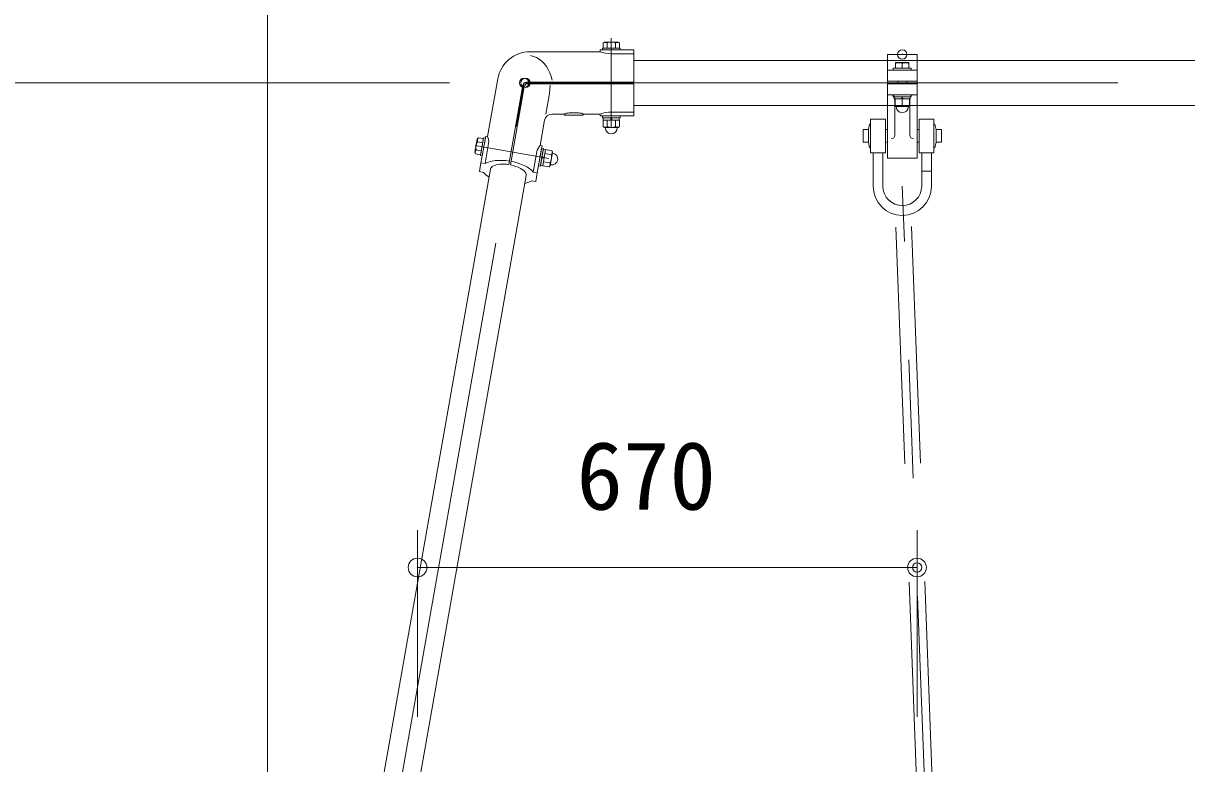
# Model space of a CAD drawing. Units: millimetres, scale not verified. Extents: x 0 to 420, y 0 to 297.
# Drawn here: x 36.69 to 67.88, y 94.01 to 113.87 of the extents above; entities that cross this region are included whole.
import ezdxf
from ezdxf.enums import TextEntityAlignment as Align

# ---------------------------------------------------------------- set-up
doc = ezdxf.new("R2010")
doc.units = ezdxf.units.MM
doc.header["$LTSCALE"] = 0.5
doc.header["$PDMODE"] = 32
doc.header["$PDSIZE"] = 0.25
doc.linetypes.add('USER1', pattern=[50.8, 31.75, -6.35, 6.35, -6.35])
doc.linetypes.add('USER2', pattern=[19.05, 12.7, -6.35])
doc.layers.add('LY_5', color=2, linetype='Continuous', lineweight=18)
doc.layers.add('LY_6', color=7, linetype='Continuous', lineweight=0)
doc.styles.add('ＭＳ ゴシック', font='')
doc.styles.get('ＭＳ ゴシック').set_extended_font_data('MS Gothic')

# ---------------------------------------------------------------- blocks, each defined once
blk = doc.blocks.new('-022-_DOTBLANK')
at = {"color": 7, "linetype": 'Continuous', "lineweight": 0}
blk.add_line((-0.5, 0), (-1, 0), dxfattribs=at)
blk.add_circle((0, 0), 0.5, dxfattribs=at)

msp = doc.modelspace()

# ---------------------------------------------------------------- linework, layer by layer
at = {"layer": 'LY_5'}
for p, q in [((52.2306, 113.34), (52.27, 113.3627)), ((52.2306, 113.2027), (52.2306, 113.34)), ((52.27, 113.3627), (52.63, 113.3627)), ((52.3403, 113.2027), (52.3403, 113.34)), ((52.5597, 113.2027), (52.5597, 113.34)), ((52.6694, 113.34), (52.63, 113.3627)), ((52.6694, 113.2027), (52.6694, 113.34)), ((50.3658, 112.9805), (50.2871, 113.0001)), ((50.4417, 112.9501), (50.3658, 112.9805)), ((50.5176, 112.9066), (50.4417, 112.9501)), ((50.5884, 112.852), (50.5176, 112.9066)), ((52.21, 113.1527), (52.21, 113.2027)), ((52.21, 113.2027), (52.69, 113.2027)), ((52.21, 113.1527), (52.69, 113.1527)), ((52.2306, 113.2027), (52.6694, 113.2027)), ((53.0496, 113.05), (52.45, 113.05)), ((52.69, 113.2027), (52.69, 113.1527)), ((59.85, 113.0327), (59.85, 110.2477)), ((59.85, 113.0327), (60.65, 113.0327)), ((60.65, 113.0327), (60.65, 110.2477)), ((50.6533, 112.7869), (50.5884, 112.852)), ((50.7113, 112.7122), (50.6533, 112.7869)), ((50.7618, 112.6289), (50.7113, 112.7122)), ((50.8042, 112.5379), (50.7618, 112.6289)), ((59.85, 112.6127), (60.65, 112.6127)), ((60.01, 112.6127), (60.01, 112.6627)), ((60.01, 112.6627), (60.49, 112.6627)), ((60.01, 112.6127), (60.49, 112.6127)), ((60.07, 112.8027), (60.08, 112.8127)), ((60.07, 112.8027), (60.07, 112.6627)), ((60.43, 112.6627), (60.07, 112.6627)), ((60.42, 112.8127), (60.08, 112.8127)), ((60.25, 112.6627), (60.25, 112.79)), ((60.43, 112.8027), (60.42, 112.8127)), ((60.43, 112.8027), (60.43, 112.6627)), ((60.49, 112.6627), (60.49, 112.6127)), ((53.05, 112.2877), (50.1794, 112.2877)), ((50.8379, 112.4404), (50.8042, 112.5379)), ((50.8624, 112.3377), (50.8379, 112.4404)), ((59.85, 112.3127), (60.65, 112.3127)), ((50.0809, 112.2051), (49.7061, 110.0794)), ((50.1165, 112.1651), (49.7474, 110.0721)), ((53.05, 112.2477), (50.215, 112.2477)), ((50.79, 111.9826), (50.6931, 111.4327)), ((50.79, 111.9826), (50.8048, 112.095)), ((50.8048, 112.095), (50.8095, 112.2077)), ((59.85, 112.2477), (60.65, 112.2477)), ((59.85, 111.9477), (60.65, 111.9477)), ((60.01, 111.8977), (60.01, 111.9477)), ((60.01, 111.9477), (60.49, 111.9477)), ((60.01, 111.8977), (60.49, 111.8977)), ((60.035, 111.8977), (60.035, 111.8377)), ((60.035, 111.8977), (60.465, 111.8977)), ((60.035, 111.8377), (60.465, 111.8377)), ((60.05, 111.8477), (60.05, 110.8694)), ((60.06, 111.8377), (60.44, 111.8377)), ((60.06, 111.8377), (60.06, 111.6435)), ((60.2467, 111.8377), (60.2306, 111.8977)), ((60.25, 111.8377), (60.25, 111.6604)), ((60.2694, 111.8377), (60.2533, 111.8977)), ((60.44, 111.8377), (60.44, 111.6435)), ((60.45, 111.8477), (60.45, 110.8694)), ((60.465, 111.8977), (60.465, 111.8377)), ((60.49, 111.9477), (60.49, 111.8977)), ((51.2021, 111.4374), (51.2, 111.4327)), ((51.2085, 111.4421), (51.2021, 111.4374)), ((51.219, 111.4466), (51.2085, 111.4421)), ((51.2335, 111.4508), (51.219, 111.4466)), ((51.2517, 111.4548), (51.2335, 111.4508)), ((51.2732, 111.4583), (51.2517, 111.4548)), ((51.2978, 111.4615), (51.2732, 111.4583)), ((51.325, 111.4641), (51.2978, 111.4615)), ((51.3543, 111.4662), (51.325, 111.4641)), ((51.3853, 111.4677), (51.3543, 111.4662)), ((51.4174, 111.4686), (51.3853, 111.4677)), ((51.45, 111.469), (51.4174, 111.4686)), ((51.4826, 111.4686), (51.45, 111.469)), ((51.5147, 111.4677), (51.4826, 111.4686)), ((51.5457, 111.4662), (51.5147, 111.4677)), ((51.575, 111.4641), (51.5457, 111.4662)), ((51.6022, 111.4615), (51.575, 111.4641)), ((51.6268, 111.4583), (51.6022, 111.4615)), ((51.6483, 111.4548), (51.6268, 111.4583)), ((51.6665, 111.4508), (51.6483, 111.4548)), ((51.681, 111.4466), (51.6665, 111.4508)), ((51.6915, 111.4421), (51.681, 111.4466)), ((51.6979, 111.4374), (51.6915, 111.4421)), ((51.7, 111.4327), (51.6979, 111.4374)), ((52.21, 111.3327), (52.21, 111.3827)), ((52.21, 111.3827), (52.69, 111.3827)), ((53.0496, 111.4854), (52.45, 111.4854)), ((52.69, 111.3827), (52.69, 111.3327)), ((60.06, 111.6435), (60.07, 111.6377)), ((60.07, 111.6377), (60.43, 111.6377)), ((60.09, 111.6277), (60.09, 111.6377)), ((60.41, 111.6277), (60.41, 111.6377)), ((60.44, 111.6435), (60.43, 111.6377)), ((52.21, 111.3327), (52.69, 111.3327)), ((52.2306, 111.2727), (52.2306, 111.0954)), ((52.2306, 111.2727), (52.6694, 111.2727)), ((52.2306, 111.0954), (52.27, 111.0727)), ((52.235, 111.3327), (52.235, 111.2727)), ((52.665, 111.3327), (52.235, 111.3327)), ((52.665, 111.2727), (52.235, 111.2727)), ((52.27, 111.0727), (52.63, 111.0727)), ((52.29, 111.0627), (52.29, 111.0727)), ((52.3403, 111.2727), (52.3403, 111.0954)), ((52.4466, 111.2727), (52.4306, 111.3327)), ((52.4694, 111.2727), (52.4533, 111.3327)), ((52.5597, 111.2727), (52.5597, 111.0954)), ((52.61, 111.0627), (52.61, 111.0727)), ((52.6694, 111.0954), (52.63, 111.0727)), ((52.665, 111.3327), (52.665, 111.2727)), ((52.6694, 111.2727), (52.6694, 111.0954)), ((59.3448, 111.0173), (59.3755, 111.1647)), ((59.3755, 111.1647), (59.4, 111.1596)), ((59.4, 111.2977), (59.4, 110.3977)), ((59.4, 111.2977), (59.8, 111.2977)), ((59.4, 111.1596), (59.4, 110.5357)), ((59.8, 111.2977), (59.8, 110.3977)), ((60.7, 111.2977), (60.7, 110.3977)), ((61.1, 111.2977), (60.7, 111.2977)), ((61.1, 111.2977), (61.1, 110.3977)), ((61.1245, 111.1647), (61.1, 111.1596)), ((61.1, 111.1596), (61.1, 110.5357)), ((61.1552, 111.0173), (61.1245, 111.1647)), ((48.7943, 110.4082), (48.8568, 110.7628)), ((48.8861, 110.7976), (48.8568, 110.7628)), ((49.0212, 110.7738), (48.8861, 110.7976)), ((48.9415, 110.3213), (49.0248, 110.7941)), ((48.9451, 110.3416), (49.0212, 110.7738)), ((48.9907, 110.3127), (49.0741, 110.7854)), ((49.0248, 110.7941), (49.0741, 110.7854)), ((59.2, 111.0177), (59.2, 110.6777)), ((59.3448, 111.0177), (59.2, 111.0177)), ((59.3448, 111.0173), (59.3448, 110.6781)), ((59.85, 111.0177), (59.8, 111.0177)), ((60.7, 111.0177), (60.6498, 111.0177)), ((61.3, 111.0177), (61.1551, 111.0177)), ((61.1552, 111.0173), (61.1552, 110.6781)), ((61.3, 110.6777), (61.3, 111.0177)), ((48.8099, 110.3655), (48.7943, 110.4082)), ((48.9641, 110.4497), (48.8289, 110.4735)), ((49.0022, 110.6657), (48.867, 110.6896)), ((49.0664, 110.1041), (49.1621, 110.6467)), ((50.357, 109.8765), (50.4526, 110.4192)), ((50.4994, 110.0466), (50.5828, 110.5193)), ((50.5487, 110.038), (50.632, 110.5107)), ((50.6277, 110.486), (50.553, 110.0626)), ((50.5828, 110.5193), (50.632, 110.5107)), ((50.6113, 110.0478), (50.6875, 110.48)), ((50.6868, 110.4756), (50.6121, 110.0522)), ((50.6277, 110.486), (50.6868, 110.4756)), ((50.6875, 110.48), (50.8621, 110.4492)), ((50.8152, 110.0519), (50.8777, 110.4064)), ((50.8621, 110.4492), (50.8777, 110.4064)), ((59.2, 110.6777), (59.3448, 110.6777)), ((59.3448, 110.6781), (59.3755, 110.5306)), ((59.3755, 110.5306), (59.4, 110.5357)), ((59.8, 110.6777), (59.85, 110.6777)), ((60.6498, 110.6777), (60.7, 110.6777)), ((61.1245, 110.5306), (61.1, 110.5357)), ((61.1552, 110.6781), (61.1245, 110.5306)), ((61.1551, 110.6777), (61.3, 110.6777)), ((48.9451, 110.3416), (48.8099, 110.3655)), ((48.9907, 110.3127), (48.9415, 110.3213)), ((50.6489, 110.2606), (50.587, 110.2552)), ((50.6528, 110.283), (50.5909, 110.2776)), ((50.6304, 110.1559), (50.805, 110.1251)), ((50.6685, 110.3719), (50.8431, 110.3411)), ((50.884, 110.385), (50.8742, 110.3867)), ((59.4, 110.3977), (59.8, 110.3977)), ((59.47, 110.3977), (59.47, 109.4977)), ((59.73, 110.3977), (59.73, 109.4977)), ((59.85, 110.2477), (60.65, 110.2477)), ((61.1, 110.3977), (60.7, 110.3977)), ((60.77, 110.3977), (60.77, 109.8177)), ((61.03, 110.3977), (61.03, 109.8177)), ((49.2205, 109.9814), (49.2125, 109.9578)), ((49.2358, 110.0034), (49.2205, 109.9814)), ((49.2586, 110.0237), (49.2358, 110.0034)), ((49.2883, 110.0417), (49.2586, 110.0237)), ((49.3245, 110.057), (49.2883, 110.0417)), ((49.3667, 110.0696), (49.3245, 110.057)), ((49.4142, 110.0793), (49.3667, 110.0696)), ((49.4665, 110.0858), (49.4142, 110.0793)), ((49.5226, 110.0891), (49.4665, 110.0858)), ((49.5818, 110.0891), (49.5226, 110.0891)), ((49.6433, 110.0859), (49.5818, 110.0891)), ((49.7061, 110.0794), (49.6433, 110.0859)), ((49.8205, 110.0533), (49.7474, 110.0721)), ((49.8899, 110.031), (49.8205, 110.0533)), ((49.9543, 110.0054), (49.8899, 110.031)), ((50.0123, 109.9773), (49.9543, 110.0054)), ((50.0626, 109.9471), (50.0123, 109.9773)), ((50.1043, 109.9156), (50.0626, 109.9471)), ((50.1364, 109.8834), (50.1043, 109.9156)), ((50.1582, 109.8511), (50.1364, 109.8834)), ((50.1694, 109.8194), (50.1582, 109.8511)), ((50.1697, 109.789), (50.1694, 109.8194)), ((50.5487, 110.038), (50.4994, 110.0466)), ((50.553, 110.0626), (50.6121, 110.0522)), ((50.6113, 110.0478), (50.7859, 110.0171)), ((50.7859, 110.0171), (50.8152, 110.0519)), ((50.8285, 110.0699), (50.8186, 110.0716)), ((60.77, 109.8977), (61.03, 109.8977)), ((60.77, 109.4977), (60.77, 109.8177)), ((61.03, 109.4977), (61.03, 109.8177))]:
    msp.add_line(p, q, dxfattribs=at)
at = {"layer": 'LY_5', "color": 7, "linetype": 'USER1', "lineweight": 0}
for p, q in [((52.45, 111.0677), (52.45, 113.4677)), ((42.1881, 67.3218), (50.1067, 112.2303)), ((50.15, 112.2677), (106.25, 112.2677)), ((48.8017, 110.5885), (50.7714, 110.2412)), ((61.2545, 82.6298), (60.25, 109.4977))]:
    msp.add_line(p, q, dxfattribs=at)
at = {"layer": 'LY_5', "color": 7, "lineweight": 0}
for p, q in [((52.1504, 113.1027), (50.2719, 113.1027)), ((53.05, 113.1527), (52.15, 113.1527)), ((52.15, 113.1027), (52.15, 113.1527)), ((53.05, 113.1027), (53.05, 113.1527)), ((53.05, 113.1027), (53.05, 112.2877)), ((53.05, 112.8727), (59.85, 112.8727)), ((60.65, 112.8727), (69.65, 112.8727)), ((49.4052, 112.3755), (49.1337, 110.8358)), ((53.05, 112.2477), (53.05, 111.4327)), ((53.05, 111.6627), (59.85, 111.6627)), ((60.65, 111.6627), (69.65, 111.6627)), ((51.2, 111.4327), (50.8609, 111.4327)), ((51.2, 111.4027), (51.2, 111.4327)), ((51.2, 111.4027), (51.7, 111.4027)), ((52.1504, 111.4327), (51.7, 111.4327)), ((51.7, 111.4027), (51.7, 111.4327)), ((52.15, 111.4327), (52.15, 111.3827)), ((53.05, 111.3827), (52.15, 111.3827)), ((53.05, 111.4327), (53.05, 111.3827)), ((50.6639, 111.2674), (50.544, 110.5871)), ((48.9573, 110.1233), (49.0845, 110.8445)), ((49.1337, 110.8358), (49.0845, 110.8445)), ((50.4661, 109.8573), (50.5932, 110.5784)), ((50.544, 110.5871), (50.5932, 110.5784)), ((48.9161, 109.8895), (48.9573, 110.1233)), ((49.0664, 110.1041), (48.9573, 110.1233)), ((49.1186, 110.132), (49.0664, 110.1041)), ((49.1821, 110.155), (49.1186, 110.132)), ((49.2556, 110.1727), (49.1821, 110.155)), ((49.3379, 110.1849), (49.2556, 110.1727)), ((49.4275, 110.1912), (49.3379, 110.1849)), ((49.5227, 110.1915), (49.4275, 110.1912)), ((49.6217, 110.1859), (49.5227, 110.1915)), ((49.7228, 110.1744), (49.6217, 110.1859)), ((49.8631, 110.1433), (49.7642, 110.1671)), ((49.9581, 110.1147), (49.8631, 110.1433)), ((50.0474, 110.0818), (49.9581, 110.1147)), ((41.7365, 67.5595), (49.2125, 109.9578)), ((42.6937, 67.3907), (50.1697, 109.789)), ((49.0252, 109.8702), (48.9161, 109.8895)), ((49.0252, 109.8702), (49.0873, 109.8059)), ((49.0873, 109.8059), (49.1747, 109.7439)), ((50.1294, 110.0453), (50.0474, 110.0818)), ((50.2026, 110.0058), (50.1294, 110.0453)), ((50.2657, 109.9639), (50.2026, 110.0058)), ((50.3175, 109.9206), (50.2657, 109.9639)), ((50.357, 109.8765), (50.3175, 109.9206)), ((50.357, 109.8765), (50.4661, 109.8573)), ((50.4248, 109.6234), (50.4661, 109.8573)), ((50.132, 109.5751), (50.2354, 109.6034)), ((50.2354, 109.6034), (50.3157, 109.6427)), ((50.3157, 109.6427), (50.4248, 109.6234))]:
    msp.add_line(p, q, dxfattribs=at)
at = {"layer": 'LY_5', "color": 7, "linetype": 'USER2', "lineweight": 0}
for p, q in [((59.85, 112.8727), (60.65, 112.8727)), ((60.13, 112.3127), (60.13, 112.2477)), ((60.37, 112.3127), (60.37, 112.2477)), ((59.85, 111.6627), (60.65, 111.6627)), ((61.0297, 83.0217), (60.0401, 109.4898)), ((61.4494, 83.0374), (60.4599, 109.5055))]:
    msp.add_line(p, q, dxfattribs=at)
at = {"layer": 'LY_5'}
for centre, radius, start, end in [((52.2855, 113.245), 0.1097, 60.00001, 119.99999), ((52.45, 113.0868), 0.2759, 66.57346, 113.42654), ((52.6145, 113.245), 0.1097, 60.00001, 119.99999), ((52.4511, 113.9364), 0.8864, 250.14052, 269.92721), ((60.16, 112.5605), 0.2465, 68.58229, 111.41755), ((60.34, 112.5605), 0.2465, 68.58243, 111.41757), ((50.1794, 112.1877), 0.1, 90, 170), ((50.215, 112.1477), 0.1, 90, 170), ((59.95, 111.8477), 0.1, 0, 90), ((60.155, 111.9179), 0.2744, 249.74445, 290.25555), ((60.345, 111.9179), 0.2744, 249.74445, 290.25555), ((60.55, 111.8477), 0.1, 90, 180), ((52.4511, 110.599), 0.8864, 90.07279, 109.85948), ((60.25, 111.6277), 0.16, 180, 0), ((52.2855, 111.1904), 0.1097, 240.00001, 299.99999), ((52.45, 111.0627), 0.16, 180, 0), ((52.45, 111.3486), 0.2759, 246.57346, 293.42654), ((52.6145, 111.1904), 0.1097, 240.00001, 299.99999), ((48.9701, 110.7271), 0.1097, 140.00001, 199.99999), ((48.8151, 110.6913), 0.3499, 352.67942, 24.38988), ((59.95, 110.8694), 0.1, 270, 0), ((60.55, 110.8694), 0.1, 180, 270), ((48.913, 110.403), 0.1097, 140.00001, 199.99999), ((49.0973, 110.5376), 0.2759, 146.57346, 193.42654), ((50.794, 110.3424), 0.3499, 135.61012, 167.32058), ((50.759, 110.4117), 0.1097, 320.00001, 19.99999), ((50.7019, 110.0876), 0.1097, 320.00001, 19.99999), ((50.5747, 110.2771), 0.2759, 326.57346, 13.42654), ((50.8563, 110.2274), 0.16, 260, 80), ((60.25, 109.4977), 0.78, 180, 0), ((60.25, 109.4977), 0.52, 180, 0)]:
    msp.add_arc(centre, radius, start, end, dxfattribs=at)
at = {"layer": 'LY_5', "color": 7, "lineweight": 0}
for centre, radius in [((50.2719, 112.2227), 0.88), ((50.8609, 111.2327), 0.2)]:
    msp.add_arc(centre, radius, 90, 170, dxfattribs=at)
at = {"layer": 'LY_6'}
for p, q in [((43.2365, 75.2677), (43.2365, 144.3627)), ((48.1133, 112.2677), (26.75, 112.2677)), ((47.2565, 95.2677), (47.2565, 100.2752)), ((60.6466, 95.2677), (60.6466, 100.2752)), ((47.2565, 99.2752), (60.6466, 99.2752))]:
    msp.add_line(p, q, dxfattribs=at)
for p in [(60.25, 113.0327), (60.25, 113.0327), (50.1133, 112.2677), (50.15, 112.2677), (50.15, 112.2677), (60.6466, 99.2752)]:
    msp.add_point(p, dxfattribs=at)

# ---------------------------------------------------------------- block references
at = {"layer": 'LY_6', "xscale": 0.5, "yscale": 0.5, "rotation": 180}
msp.add_blockref('-022-_DOTBLANK', (47.2565, 99.2752), dxfattribs=at)
at = {"layer": 'LY_6', "xscale": 0.5, "yscale": 0.5}
msp.add_blockref('-022-_DOTBLANK', (60.6466, 99.2752), dxfattribs=at)

# ---------------------------------------------------------------- texts
at = {"layer": 'LY_6', "style": 'ＭＳ ゴシック'}
msp.add_text('670', height=1.833, dxfattribs=at).set_placement((51.5146, 100.2752), align=Align.BOTTOM_LEFT)

doc.saveas('drawing.dxf')
